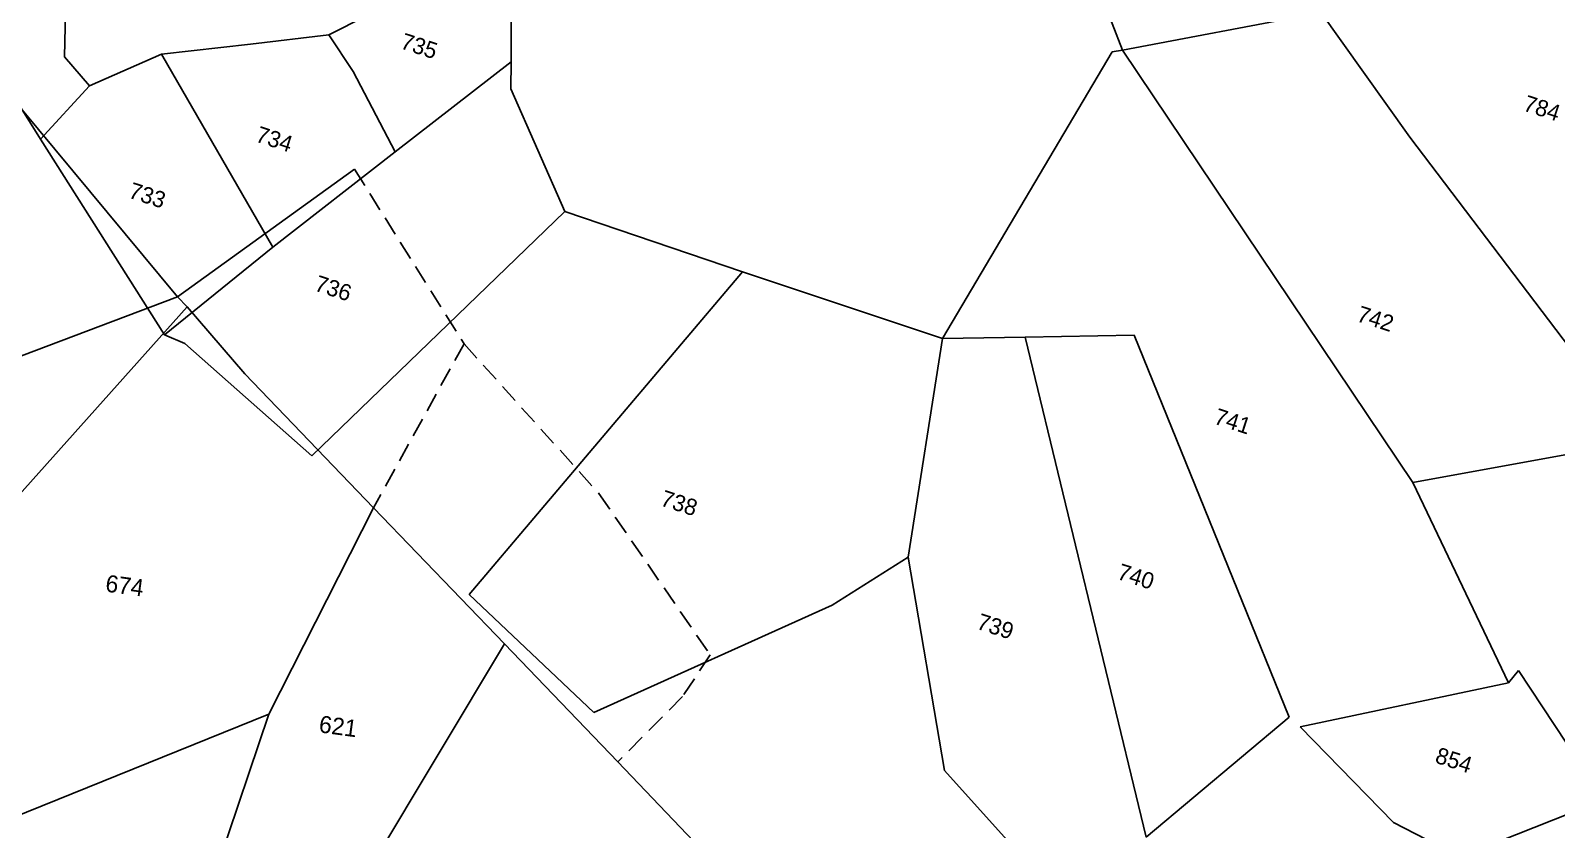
# Model space of a CAD drawing. Header units: metres. Extents: x 313073 to 315646, y 1903695 to 1906857.
# Drawn here: x 313688.1 to 314087.3, y 1905588.8 to 1905797.8 of the extents above; entities that cross this region are included whole.
import ezdxf

# ---------------------------------------------------------------- set-up
doc = ezdxf.new("R2010")
doc.units = ezdxf.units.M
doc.linetypes.add('DASHED', pattern=[0.75, 0.5, -0.25])
for name, color, linetype in [('POLY_PARCEL', 6, 'Continuous'), ('POLY_SUBPARCEL', 6, 'DASHED'), ('TEXT_PARCEL', 7, 'Continuous')]:
    doc.layers.add(name, color=color, linetype=linetype)
doc.styles.add('TEXT_MAP', font='')
doc.styles.get('TEXT_MAP').set_extended_font_data('Kruti Dev 050')

msp = doc.modelspace()

# ---------------------------------------------------------------- linework, layer by layer
at = {"layer": 'POLY_PARCEL'}
for p, q in [((313940.72, 1905878.48), (313973.72, 1905792.72)), ((313633.82, 1905860.42), (313690.67, 1905769.37)), ((313697.7, 1905829.95), (313697, 1905790.93)), ((313766.11, 1905796.72), (313813.9, 1905820.91)), ((313813.9, 1905820.91), (313813.8, 1905789.61)), ((313973.72, 1905792.72), (314023.52, 1905802.09)), ((314025.12, 1905803.37), (314048.92, 1905769.95)), ((313745.61, 1905794.29), (313766.11, 1905796.72)), ((313772.53, 1905787.14), (313766.11, 1905796.72)), ((313722.32, 1905791.68), (313745.61, 1905794.29)), ((313971.07, 1905792.3), (313973.72, 1905792.72)), ((313973.72, 1905792.72), (314049.7, 1905679.56)), ((313697, 1905790.93), (313703.49, 1905783.34)), ((313703.49, 1905783.34), (313722.32, 1905791.68)), ((313722.32, 1905791.68), (313751.48, 1905741.16)), ((313783.52, 1905766.12), (313813.8, 1905789.61)), ((313813.8, 1905789.61), (313813.78, 1905782.58)), ((313926.65, 1905717.25), (313971.07, 1905792.3)), ((313783.52, 1905766.12), (313772.53, 1905787.14)), ((313703.49, 1905783.34), (313690.67, 1905769.37)), ((313813.78, 1905782.58), (313827.9, 1905750.45)), ((313685.46, 1905777.58), (313726.56, 1905728.2)), ((313690.67, 1905769.37), (313723.14, 1905718.25)), ((314048.92, 1905769.95), (314109.17, 1905690.46)), ((313751.48, 1905741.16), (313783.52, 1905766.12)), ((313726.56, 1905728.2), (313772.86, 1905761.53)), ((313761.64, 1905686.56), (313827.9, 1905750.45)), ((313827.9, 1905750.45), (313874.34, 1905734.74)), ((313751.48, 1905741.16), (313723.14, 1905718.25)), ((313874.34, 1905734.74), (313802.83, 1905650.31)), ((313874.34, 1905734.74), (313926.65, 1905717.25)), ((313646.76, 1905633.58), (313729.06, 1905725.51)), ((313726.56, 1905728.2), (313662.6, 1905704.02)), ((313726.56, 1905728.2), (313729.06, 1905725.51)), ((313729.06, 1905725.51), (313744.18, 1905707.97)), ((313723.14, 1905718.25), (313728.47, 1905715.92)), ((313917.67, 1905660.03), (313926.65, 1905717.25)), ((313926.65, 1905717.25), (313948.29, 1905717.64)), ((313948.29, 1905717.64), (313976.8, 1905718.16)), ((313979.98, 1905586.8), (313948.29, 1905717.64)), ((313976.8, 1905718.16), (314017.38, 1905618.18)), ((313728.47, 1905715.92), (313761.64, 1905686.56)), ((313744.18, 1905707.97), (313777.81, 1905672.97)), ((314049.7, 1905679.56), (314109.17, 1905690.46)), ((314074.73, 1905627.12), (314049.7, 1905679.56)), ((313777.81, 1905672.97), (313750.47, 1905618.92)), ((313777.81, 1905672.97), (313812.11, 1905637.37)), ((313897.78, 1905647.45), (313917.67, 1905660.03)), ((313917.67, 1905660.03), (313927.18, 1905604.25)), ((313802.83, 1905650.31), (313835.49, 1905619.41)), ((313835.49, 1905619.41), (313897.78, 1905647.45)), ((313763.07, 1905555.66), (313812.11, 1905637.37)), ((313812.11, 1905637.37), (313841.69, 1905606.47)), ((314074.73, 1905627.12), (314077.33, 1905630.36)), ((314077.33, 1905630.36), (314099.66, 1905596.53)), ((314020.23, 1905615.61), (314074.73, 1905627.12)), ((313750.47, 1905618.92), (313651.43, 1905579.02)), ((313750.47, 1905618.92), (313734.38, 1905571.38)), ((314017.38, 1905618.18), (313979.98, 1905586.8)), ((314044.62, 1905590.62), (314020.23, 1905615.61)), ((313841.69, 1905606.47), (313925.1, 1905519.35)), ((313927.18, 1905604.25), (313958.82, 1905569.1)), ((314062.1, 1905581.67), (314099.66, 1905596.53)), ((314062.1, 1905581.67), (314044.62, 1905590.62))]:
    msp.add_line(p, q, dxfattribs=at)
at = {"layer": 'POLY_SUBPARCEL', "ltscale": 10}
for p, q in [((313772.86, 1905761.53), (313801.5, 1905715.86)), ((313801.5, 1905715.86), (313777.81, 1905672.97)), ((313801.5, 1905715.86), (313836.79, 1905676.7)), ((313836.79, 1905676.7), (313865.9, 1905634.49)), ((313865.9, 1905634.49), (313858.67, 1905623.6)), ((313858.67, 1905623.6), (313841.69, 1905606.47))]:
    msp.add_line(p, q, dxfattribs=at)

# ---------------------------------------------------------------- texts
at = {"layer": 'TEXT_PARCEL', "style": 'TEXT_MAP'}
for s, height, rotation, p in [('735', 4.275, 342.1293, (313784.59, 1905793.22)), ('784', 4.275, 342.1293, (314078.33, 1905776.96)), ('734', 4.275, 342.1293, (313746.7, 1905768.85)), ('733', 4.275, 342.1293, (313713.47, 1905754.16)), ('736', 4.275, 342.1293, (313762.11, 1905729.84)), ('742', 4.275, 342.1293, (314034.77, 1905721.85)), ('741', 4.275, 342.1293, (313997.42, 1905695.03)), ('738', 4.275, 342.1293, (313852.61, 1905673.63)), ('740', 4.275, 342.1293, (313972.11, 1905654.41)), ('674', 4.462, 352.335, (313707.5, 1905651.06)), ('739', 4.275, 342.1293, (313935.34, 1905641.37)), ('621', 4.462, 352.335, (313763.35, 1905614.24)), ('854', 4.275, 342.1293, (314055.27, 1905606.36))]:
    msp.add_text(s, height=height, rotation=rotation, dxfattribs=at).set_placement(p)

doc.saveas('drawing.dxf')
